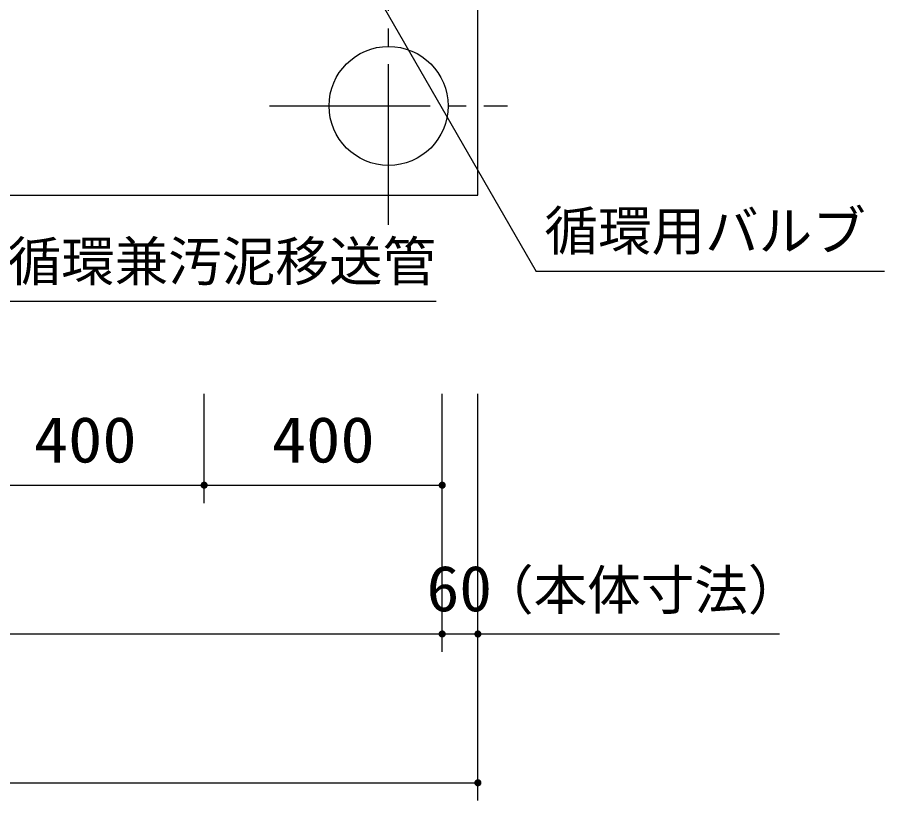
# Model space of a CAD drawing. Units: millimetres, scale not verified. Extents: x -8910 to 8910, y -6308 to 6308.
# Drawn here: x -4386 to -2929, y -1128 to 188 of the extents above; entities that cross this region are included whole.
import ezdxf
from ezdxf.enums import TextEntityAlignment as Align

# ---------------------------------------------------------------- set-up
doc = ezdxf.new("R2010")
doc.units = ezdxf.units.MM
doc.header["$LTSCALE"] = 30
doc.linetypes.add('CHAIN2', pattern=[12, 9, -1, 1, -1])
for name, color, linetype, lineweight in [('0-3_空気管', 3, 'Continuous', 25), ('0-4_機器', 2, 'Continuous', 25), ('0-5_製作', 5, 'Continuous', 25)]:
    doc.layers.add(name, color=color, linetype=linetype, lineweight=lineweight)
doc.styles.add('ＭＳ ゴシック', font='')
doc.styles.get('ＭＳ ゴシック').set_extended_font_data('MS Gothic')

msp = doc.modelspace()

# ---------------------------------------------------------------- linework, layer by layer
at = {"layer": '0-3_空気管'}
for p in [(-4045.52, 680.95), (-2929.08, -238.68)]:
    msp.add_line(p, (-3514.57, -238.68), dxfattribs=at)
msp.add_lwpolyline([(-3682.82, -289.58), (-4801.01, -289.58), (-4238.21, 685.2)], dxfattribs=at)
at = {"layer": '0-4_機器'}
for p, q in [((-3612.55, -110.76), (-3612.55, 1729.24)), ((-5942.53, -110.76), (-3612.55, -110.76))]:
    msp.add_line(p, q, dxfattribs=at)
at = {"layer": '0-4_機器', "linetype": 'CHAIN2'}
for p, q in [((-3762.55, -160.76), (-3762.55, 239.24)), ((-3962.55, 39.24), (-3562.55, 39.24))]:
    msp.add_line(p, q, dxfattribs=at)
at = {"layer": '0-4_機器'}
msp.add_circle((-3762.55, 39.24), 100, dxfattribs=at)
at = {"layer": '0-5_製作', "color": 2}
for p, q in [((-4072.55, -627.92), (-4072.55, -444.68)), ((-3672.55, -627.92), (-3672.55, -444.68)), ((-3612.55, -877.92), (-3612.55, -444.68)), ((-4472.55, -597.92), (-4072.55, -597.92)), ((-4072.55, -597.92), (-3672.55, -597.92)), ((-3672.55, -877.92), (-3672.55, -597.92)), ((-5882.51, -847.92), (-3672.55, -847.92)), ((-3672.55, -847.92), (-3612.55, -847.92)), ((-3612.55, -847.92), (-3105.5, -847.92)), ((-3612.55, -1127.92), (-3612.55, -847.92)), ((-5942.51, -1097.92), (-3612.55, -1097.92))]:
    msp.add_line(p, q, dxfattribs=at)
at = {"layer": '0-5_製作'}
for points in [[(-4078.44, -596.79), (-4072.55, -597.92), (-4078.54, -597.54)], [(-4078.25, -596.06), (-4072.55, -597.92), (-4078.44, -596.79)], [(-4077.98, -595.36), (-4072.55, -597.92), (-4078.25, -596.06)], [(-4077.61, -594.7), (-4072.55, -597.92), (-4077.98, -595.36)], [(-4077.17, -594.09), (-4072.55, -597.92), (-4077.61, -594.7)], [(-4076.66, -593.54), (-4072.55, -597.92), (-4077.17, -594.09)], [(-4076.08, -593.06), (-4072.55, -597.92), (-4076.66, -593.54)], [(-4075.44, -592.66), (-4072.55, -597.92), (-4076.08, -593.06)], [(-4074.76, -592.34), (-4072.55, -597.92), (-4075.44, -592.66)], [(-4074.04, -592.1), (-4072.55, -597.92), (-4074.76, -592.34)], [(-4073.3, -591.96), (-4072.55, -597.92), (-4074.04, -592.1)], [(-4073.3, -591.96), (-4072.55, -591.92), (-4072.55, -597.92)], [(-4072.55, -591.92), (-4066.55, -597.92), (-4072.55, -597.92)], [(-4072.17, -591.93), (-4066.55, -597.92), (-4072.55, -591.92)], [(-4071.42, -592.02), (-4066.55, -597.92), (-4072.17, -591.93)], [(-4070.69, -592.21), (-4066.55, -597.92), (-4071.42, -592.02)], [(-4069.99, -592.49), (-4066.55, -597.92), (-4070.69, -592.21)], [(-4069.33, -592.85), (-4066.55, -597.92), (-4069.99, -592.49)], [(-4068.72, -593.29), (-4066.55, -597.92), (-4069.33, -592.85)], [(-4068.17, -593.81), (-4066.55, -597.92), (-4068.72, -593.29)], [(-4067.69, -594.39), (-4066.55, -597.92), (-4068.17, -593.81)], [(-4067.29, -595.02), (-4066.55, -597.92), (-4067.69, -594.39)], [(-4066.97, -595.71), (-4066.55, -597.92), (-4067.29, -595.02)], [(-4066.74, -596.42), (-4066.55, -597.92), (-4066.97, -595.71)], [(-4066.74, -596.42), (-4066.6, -597.16), (-4066.55, -597.92)], [(-3678.44, -596.79), (-3672.55, -597.92), (-3678.54, -597.54)], [(-3678.25, -596.06), (-3672.55, -597.92), (-3678.44, -596.79)], [(-3677.98, -595.36), (-3672.55, -597.92), (-3678.25, -596.06)], [(-3677.61, -594.7), (-3672.55, -597.92), (-3677.98, -595.36)], [(-3677.17, -594.09), (-3672.55, -597.92), (-3677.61, -594.7)], [(-3676.66, -593.54), (-3672.55, -597.92), (-3677.17, -594.09)], [(-3676.08, -593.06), (-3672.55, -597.92), (-3676.66, -593.54)], [(-3675.44, -592.66), (-3672.55, -597.92), (-3676.08, -593.06)], [(-3674.76, -592.34), (-3672.55, -597.92), (-3675.44, -592.66)], [(-3674.04, -592.1), (-3672.55, -597.92), (-3674.76, -592.34)], [(-3673.3, -591.96), (-3672.55, -597.92), (-3674.04, -592.1)], [(-3673.3, -591.96), (-3672.55, -591.92), (-3672.55, -597.92)], [(-3672.55, -591.92), (-3666.55, -597.92), (-3672.55, -597.92)], [(-3672.17, -591.93), (-3666.55, -597.92), (-3672.55, -591.92)], [(-3671.42, -592.02), (-3666.55, -597.92), (-3672.17, -591.93)], [(-3670.69, -592.21), (-3666.55, -597.92), (-3671.42, -592.02)], [(-3669.99, -592.49), (-3666.55, -597.92), (-3670.69, -592.21)], [(-3669.33, -592.85), (-3666.55, -597.92), (-3669.99, -592.49)], [(-3668.72, -593.29), (-3666.55, -597.92), (-3669.33, -592.85)], [(-3668.17, -593.81), (-3666.55, -597.92), (-3668.72, -593.29)], [(-3667.69, -594.39), (-3666.55, -597.92), (-3668.17, -593.81)], [(-3667.29, -595.02), (-3666.55, -597.92), (-3667.69, -594.39)], [(-3666.97, -595.71), (-3666.55, -597.92), (-3667.29, -595.02)], [(-3666.74, -596.42), (-3666.55, -597.92), (-3666.97, -595.71)], [(-3666.74, -596.42), (-3666.6, -597.16), (-3666.55, -597.92)], [(-4078.54, -597.54), (-4072.55, -597.92), (-4078.55, -597.92)], [(-4078.55, -597.92), (-4078.36, -599.41), (-4078.5, -598.67)], [(-4078.55, -597.92), (-4078.13, -600.12), (-4078.36, -599.41)], [(-4072.55, -597.92), (-4078.13, -600.12), (-4078.55, -597.92)], [(-4072.55, -597.92), (-4077.81, -600.81), (-4078.13, -600.12)], [(-4072.55, -597.92), (-4077.4, -601.44), (-4077.81, -600.81)], [(-4072.55, -597.92), (-4076.92, -602.02), (-4077.4, -601.44)], [(-4072.55, -597.92), (-4076.37, -602.54), (-4076.92, -602.02)], [(-4072.55, -597.92), (-4075.76, -602.98), (-4076.37, -602.54)], [(-4072.55, -597.92), (-4075.1, -603.34), (-4075.76, -602.98)], [(-4072.55, -597.92), (-4074.4, -603.62), (-4075.1, -603.34)], [(-4072.55, -597.92), (-4073.67, -603.81), (-4074.4, -603.62)], [(-4072.55, -597.92), (-4072.93, -603.9), (-4073.67, -603.81)], [(-4072.55, -597.92), (-4072.55, -603.92), (-4072.93, -603.9)], [(-4072.55, -597.92), (-4071.8, -603.87), (-4072.55, -603.92)], [(-4072.55, -597.92), (-4071.06, -603.73), (-4071.8, -603.87)], [(-4066.55, -597.92), (-4071.06, -603.73), (-4072.55, -597.92)], [(-4066.55, -597.92), (-4070.34, -603.49), (-4071.06, -603.73)], [(-4066.55, -597.92), (-4069.66, -603.17), (-4070.34, -603.49)], [(-4066.55, -597.92), (-4069.02, -602.77), (-4069.66, -603.17)], [(-4066.55, -597.92), (-4068.44, -602.29), (-4069.02, -602.77)], [(-4066.55, -597.92), (-4067.93, -601.74), (-4068.44, -602.29)], [(-4066.55, -597.92), (-4067.48, -601.13), (-4067.93, -601.74)], [(-4066.55, -597.92), (-4067.12, -600.47), (-4067.48, -601.13)], [(-4066.55, -597.92), (-4066.84, -599.77), (-4067.12, -600.47)], [(-4066.55, -597.92), (-4066.65, -599.04), (-4066.84, -599.77)], [(-4066.55, -597.92), (-4066.56, -598.29), (-4066.65, -599.04)], [(-3678.54, -597.54), (-3672.55, -597.92), (-3678.55, -597.92)], [(-3678.55, -597.92), (-3678.36, -599.41), (-3678.5, -598.67)], [(-3678.55, -597.92), (-3678.13, -600.12), (-3678.36, -599.41)], [(-3672.55, -597.92), (-3678.13, -600.12), (-3678.55, -597.92)], [(-3672.55, -597.92), (-3677.81, -600.81), (-3678.13, -600.12)], [(-3672.55, -597.92), (-3677.4, -601.44), (-3677.81, -600.81)], [(-3672.55, -597.92), (-3676.92, -602.02), (-3677.4, -601.44)], [(-3672.55, -597.92), (-3676.37, -602.54), (-3676.92, -602.02)], [(-3672.55, -597.92), (-3675.76, -602.98), (-3676.37, -602.54)], [(-3672.55, -597.92), (-3675.1, -603.34), (-3675.76, -602.98)], [(-3672.55, -597.92), (-3674.4, -603.62), (-3675.1, -603.34)], [(-3672.55, -597.92), (-3673.67, -603.81), (-3674.4, -603.62)], [(-3672.55, -597.92), (-3672.93, -603.9), (-3673.67, -603.81)], [(-3672.55, -597.92), (-3672.55, -603.92), (-3672.93, -603.9)], [(-3672.55, -597.92), (-3671.8, -603.87), (-3672.55, -603.92)], [(-3672.55, -597.92), (-3671.06, -603.73), (-3671.8, -603.87)], [(-3666.55, -597.92), (-3671.06, -603.73), (-3672.55, -597.92)], [(-3666.55, -597.92), (-3670.34, -603.49), (-3671.06, -603.73)], [(-3666.55, -597.92), (-3669.66, -603.17), (-3670.34, -603.49)], [(-3666.55, -597.92), (-3669.02, -602.77), (-3669.66, -603.17)], [(-3666.55, -597.92), (-3668.44, -602.29), (-3669.02, -602.77)], [(-3666.55, -597.92), (-3667.93, -601.74), (-3668.44, -602.29)], [(-3666.55, -597.92), (-3667.48, -601.13), (-3667.93, -601.74)], [(-3666.55, -597.92), (-3667.12, -600.47), (-3667.48, -601.13)], [(-3666.55, -597.92), (-3666.84, -599.77), (-3667.12, -600.47)], [(-3666.55, -597.92), (-3666.65, -599.04), (-3666.84, -599.77)], [(-3666.55, -597.92), (-3666.56, -598.29), (-3666.65, -599.04)], [(-3677.61, -844.7), (-3672.55, -847.92), (-3677.98, -845.36)], [(-3677.17, -844.09), (-3672.55, -847.92), (-3677.61, -844.7)], [(-3676.66, -843.54), (-3672.55, -847.92), (-3677.17, -844.09)], [(-3676.08, -843.06), (-3672.55, -847.92), (-3676.66, -843.54)], [(-3675.44, -842.66), (-3672.55, -847.92), (-3676.08, -843.06)], [(-3674.76, -842.34), (-3672.55, -847.92), (-3675.44, -842.66)], [(-3674.04, -842.1), (-3672.55, -847.92), (-3674.76, -842.34)], [(-3673.3, -841.96), (-3672.55, -847.92), (-3674.04, -842.1)], [(-3673.3, -841.96), (-3672.55, -841.92), (-3672.55, -847.92)], [(-3672.55, -841.92), (-3666.55, -847.92), (-3672.55, -847.92)], [(-3672.17, -841.93), (-3666.55, -847.92), (-3672.55, -841.92)], [(-3671.42, -842.02), (-3666.55, -847.92), (-3672.17, -841.93)], [(-3670.69, -842.21), (-3666.55, -847.92), (-3671.42, -842.02)], [(-3669.99, -842.49), (-3666.55, -847.92), (-3670.69, -842.21)], [(-3669.33, -842.85), (-3666.55, -847.92), (-3669.99, -842.49)], [(-3668.72, -843.29), (-3666.55, -847.92), (-3669.33, -842.85)], [(-3668.17, -843.81), (-3666.55, -847.92), (-3668.72, -843.29)], [(-3667.69, -844.39), (-3666.55, -847.92), (-3668.17, -843.81)], [(-3667.29, -845.02), (-3666.55, -847.92), (-3667.69, -844.39)], [(-3666.97, -845.71), (-3666.55, -847.92), (-3667.29, -845.02)], [(-3617.61, -844.7), (-3612.55, -847.92), (-3617.98, -845.36)], [(-3617.17, -844.09), (-3612.55, -847.92), (-3617.61, -844.7)], [(-3616.66, -843.54), (-3612.55, -847.92), (-3617.17, -844.09)], [(-3616.08, -843.06), (-3612.55, -847.92), (-3616.66, -843.54)], [(-3615.44, -842.66), (-3612.55, -847.92), (-3616.08, -843.06)], [(-3614.76, -842.34), (-3612.55, -847.92), (-3615.44, -842.66)], [(-3614.04, -842.1), (-3612.55, -847.92), (-3614.76, -842.34)], [(-3613.3, -841.96), (-3612.55, -847.92), (-3614.04, -842.1)], [(-3613.3, -841.96), (-3612.55, -841.92), (-3612.55, -847.92)], [(-3612.55, -841.92), (-3606.55, -847.92), (-3612.55, -847.92)], [(-3612.17, -841.93), (-3606.55, -847.92), (-3612.55, -841.92)], [(-3611.42, -842.02), (-3606.55, -847.92), (-3612.17, -841.93)], [(-3610.69, -842.21), (-3606.55, -847.92), (-3611.42, -842.02)], [(-3609.99, -842.49), (-3606.55, -847.92), (-3610.69, -842.21)], [(-3609.33, -842.85), (-3606.55, -847.92), (-3609.99, -842.49)], [(-3608.72, -843.29), (-3606.55, -847.92), (-3609.33, -842.85)], [(-3608.17, -843.81), (-3606.55, -847.92), (-3608.72, -843.29)], [(-3607.69, -844.39), (-3606.55, -847.92), (-3608.17, -843.81)], [(-3607.29, -845.02), (-3606.55, -847.92), (-3607.69, -844.39)], [(-3606.97, -845.71), (-3606.55, -847.92), (-3607.29, -845.02)], [(-3678.54, -847.54), (-3672.55, -847.92), (-3678.55, -847.92)], [(-3678.55, -847.92), (-3678.13, -850.12), (-3678.5, -848.67)], [(-3678.55, -847.92), (-3677.81, -850.81), (-3678.13, -850.12)], [(-3672.55, -847.92), (-3677.81, -850.81), (-3678.55, -847.92)], [(-3678.44, -846.79), (-3672.55, -847.92), (-3678.54, -847.54)], [(-3678.5, -848.67), (-3678.13, -850.12), (-3678.36, -849.41)], [(-3678.25, -846.06), (-3672.55, -847.92), (-3678.44, -846.79)], [(-3677.98, -845.36), (-3672.55, -847.92), (-3678.25, -846.06)], [(-3672.55, -847.92), (-3677.4, -851.44), (-3677.81, -850.81)], [(-3672.55, -847.92), (-3676.92, -852.02), (-3677.4, -851.44)], [(-3672.55, -847.92), (-3676.37, -852.54), (-3676.92, -852.02)], [(-3672.55, -847.92), (-3675.76, -852.98), (-3676.37, -852.54)], [(-3672.55, -847.92), (-3675.1, -853.34), (-3675.76, -852.98)], [(-3672.55, -847.92), (-3674.4, -853.62), (-3675.1, -853.34)], [(-3672.55, -847.92), (-3673.67, -853.81), (-3674.4, -853.62)], [(-3672.55, -847.92), (-3672.93, -853.9), (-3673.67, -853.81)], [(-3672.55, -847.92), (-3672.55, -853.92), (-3672.93, -853.9)], [(-3672.55, -847.92), (-3671.8, -853.87), (-3672.55, -853.92)], [(-3672.55, -847.92), (-3671.06, -853.73), (-3671.8, -853.87)], [(-3666.55, -847.92), (-3671.06, -853.73), (-3672.55, -847.92)], [(-3666.55, -847.92), (-3670.34, -853.49), (-3671.06, -853.73)], [(-3666.55, -847.92), (-3669.66, -853.17), (-3670.34, -853.49)], [(-3666.55, -847.92), (-3669.02, -852.77), (-3669.66, -853.17)], [(-3666.55, -847.92), (-3668.44, -852.29), (-3669.02, -852.77)], [(-3666.55, -847.92), (-3667.93, -851.74), (-3668.44, -852.29)], [(-3666.55, -847.92), (-3667.48, -851.13), (-3667.93, -851.74)], [(-3666.55, -847.92), (-3667.12, -850.47), (-3667.48, -851.13)], [(-3666.55, -847.92), (-3666.84, -849.77), (-3667.12, -850.47)], [(-3666.97, -845.71), (-3666.6, -847.16), (-3666.55, -847.92)], [(-3666.74, -846.42), (-3666.6, -847.16), (-3666.97, -845.71)], [(-3666.55, -847.92), (-3666.65, -849.04), (-3666.84, -849.77)], [(-3666.55, -847.92), (-3666.56, -848.29), (-3666.65, -849.04)], [(-3618.54, -847.54), (-3612.55, -847.92), (-3618.55, -847.92)], [(-3618.55, -847.92), (-3618.13, -850.12), (-3618.5, -848.67)], [(-3618.55, -847.92), (-3617.81, -850.81), (-3618.13, -850.12)], [(-3612.55, -847.92), (-3617.81, -850.81), (-3618.55, -847.92)], [(-3618.44, -846.79), (-3612.55, -847.92), (-3618.54, -847.54)], [(-3618.5, -848.67), (-3618.13, -850.12), (-3618.36, -849.41)], [(-3618.25, -846.06), (-3612.55, -847.92), (-3618.44, -846.79)], [(-3617.98, -845.36), (-3612.55, -847.92), (-3618.25, -846.06)], [(-3612.55, -847.92), (-3617.4, -851.44), (-3617.81, -850.81)], [(-3612.55, -847.92), (-3616.92, -852.02), (-3617.4, -851.44)], [(-3612.55, -847.92), (-3616.37, -852.54), (-3616.92, -852.02)], [(-3612.55, -847.92), (-3615.76, -852.98), (-3616.37, -852.54)], [(-3612.55, -847.92), (-3615.1, -853.34), (-3615.76, -852.98)], [(-3612.55, -847.92), (-3614.4, -853.62), (-3615.1, -853.34)], [(-3612.55, -847.92), (-3613.67, -853.81), (-3614.4, -853.62)], [(-3612.55, -847.92), (-3612.93, -853.9), (-3613.67, -853.81)], [(-3612.55, -847.92), (-3612.55, -853.92), (-3612.93, -853.9)], [(-3612.55, -847.92), (-3611.8, -853.87), (-3612.55, -853.92)], [(-3612.55, -847.92), (-3611.06, -853.73), (-3611.8, -853.87)], [(-3606.55, -847.92), (-3611.06, -853.73), (-3612.55, -847.92)], [(-3606.55, -847.92), (-3610.34, -853.49), (-3611.06, -853.73)], [(-3606.55, -847.92), (-3609.66, -853.17), (-3610.34, -853.49)], [(-3606.55, -847.92), (-3609.02, -852.77), (-3609.66, -853.17)], [(-3606.55, -847.92), (-3608.44, -852.29), (-3609.02, -852.77)], [(-3606.55, -847.92), (-3607.93, -851.74), (-3608.44, -852.29)], [(-3606.55, -847.92), (-3607.48, -851.13), (-3607.93, -851.74)], [(-3606.55, -847.92), (-3607.12, -850.47), (-3607.48, -851.13)], [(-3606.55, -847.92), (-3606.84, -849.77), (-3607.12, -850.47)], [(-3606.97, -845.71), (-3606.6, -847.16), (-3606.55, -847.92)], [(-3606.74, -846.42), (-3606.6, -847.16), (-3606.97, -845.71)], [(-3606.55, -847.92), (-3606.65, -849.04), (-3606.84, -849.77)], [(-3606.55, -847.92), (-3606.56, -848.29), (-3606.65, -849.04)], [(-3615.44, -1092.66), (-3612.55, -1097.92), (-3616.08, -1093.06)], [(-3614.76, -1092.34), (-3612.55, -1097.92), (-3615.44, -1092.66)], [(-3614.04, -1092.1), (-3612.55, -1097.92), (-3614.76, -1092.34)], [(-3614.04, -1092.1), (-3612.55, -1091.92), (-3612.55, -1097.92)], [(-3613.3, -1091.96), (-3612.55, -1091.92), (-3614.04, -1092.1)], [(-3612.55, -1091.92), (-3606.55, -1097.92), (-3612.55, -1097.92)], [(-3612.17, -1091.93), (-3606.55, -1097.92), (-3612.55, -1091.92)], [(-3611.42, -1092.02), (-3606.55, -1097.92), (-3612.17, -1091.93)], [(-3610.69, -1092.21), (-3606.55, -1097.92), (-3611.42, -1092.02)], [(-3609.99, -1092.49), (-3606.55, -1097.92), (-3610.69, -1092.21)], [(-3609.33, -1092.85), (-3606.55, -1097.92), (-3609.99, -1092.49)], [(-3608.72, -1093.29), (-3606.55, -1097.92), (-3609.33, -1092.85)], [(-3618.54, -1097.54), (-3612.55, -1097.92), (-3618.55, -1097.92)], [(-3618.55, -1097.92), (-3617.81, -1100.81), (-3618.5, -1098.67)], [(-3618.55, -1097.92), (-3617.4, -1101.44), (-3617.81, -1100.81)], [(-3612.55, -1097.92), (-3617.4, -1101.44), (-3618.55, -1097.92)], [(-3618.44, -1096.79), (-3612.55, -1097.92), (-3618.54, -1097.54)], [(-3618.5, -1098.67), (-3618.13, -1100.12), (-3618.36, -1099.41)], [(-3618.5, -1098.67), (-3617.81, -1100.81), (-3618.13, -1100.12)], [(-3618.25, -1096.06), (-3612.55, -1097.92), (-3618.44, -1096.79)], [(-3617.98, -1095.36), (-3612.55, -1097.92), (-3618.25, -1096.06)], [(-3617.61, -1094.7), (-3612.55, -1097.92), (-3617.98, -1095.36)], [(-3617.17, -1094.09), (-3612.55, -1097.92), (-3617.61, -1094.7)], [(-3612.55, -1097.92), (-3616.92, -1102.02), (-3617.4, -1101.44)], [(-3616.66, -1093.54), (-3612.55, -1097.92), (-3617.17, -1094.09)], [(-3612.55, -1097.92), (-3616.37, -1102.54), (-3616.92, -1102.02)], [(-3616.08, -1093.06), (-3612.55, -1097.92), (-3616.66, -1093.54)], [(-3612.55, -1097.92), (-3615.76, -1102.98), (-3616.37, -1102.54)], [(-3612.55, -1097.92), (-3615.1, -1103.34), (-3615.76, -1102.98)], [(-3612.55, -1097.92), (-3614.4, -1103.62), (-3615.1, -1103.34)], [(-3612.55, -1097.92), (-3613.67, -1103.81), (-3614.4, -1103.62)], [(-3612.55, -1097.92), (-3612.93, -1103.9), (-3613.67, -1103.81)], [(-3612.55, -1097.92), (-3612.55, -1103.92), (-3612.93, -1103.9)], [(-3612.55, -1097.92), (-3611.8, -1103.87), (-3612.55, -1103.92)], [(-3612.55, -1097.92), (-3611.06, -1103.73), (-3611.8, -1103.87)], [(-3612.55, -1097.92), (-3610.34, -1103.49), (-3611.06, -1103.73)], [(-3606.55, -1097.92), (-3610.34, -1103.49), (-3612.55, -1097.92)], [(-3606.55, -1097.92), (-3609.66, -1103.17), (-3610.34, -1103.49)], [(-3606.55, -1097.92), (-3609.02, -1102.77), (-3609.66, -1103.17)], [(-3606.55, -1097.92), (-3608.44, -1102.29), (-3609.02, -1102.77)], [(-3608.17, -1093.81), (-3606.55, -1097.92), (-3608.72, -1093.29)], [(-3606.55, -1097.92), (-3607.93, -1101.74), (-3608.44, -1102.29)], [(-3607.69, -1094.39), (-3606.55, -1097.92), (-3608.17, -1093.81)], [(-3606.55, -1097.92), (-3607.48, -1101.13), (-3607.93, -1101.74)], [(-3607.29, -1095.02), (-3606.55, -1097.92), (-3607.69, -1094.39)], [(-3606.55, -1097.92), (-3607.12, -1100.47), (-3607.48, -1101.13)], [(-3607.29, -1095.02), (-3606.6, -1097.16), (-3606.55, -1097.92)], [(-3606.97, -1095.71), (-3606.6, -1097.16), (-3607.29, -1095.02)], [(-3606.55, -1097.92), (-3606.84, -1099.77), (-3607.12, -1100.47)], [(-3606.97, -1095.71), (-3606.74, -1096.42), (-3606.6, -1097.16)], [(-3606.55, -1097.92), (-3606.65, -1099.04), (-3606.84, -1099.77)], [(-3606.55, -1097.92), (-3606.56, -1098.29), (-3606.65, -1099.04)]]:
    msp.add_solid(points, dxfattribs=at)

# ---------------------------------------------------------------- texts
at = {"layer": '0-3_空気管', "color": 4, "style": 'ＭＳ ゴシック'}
for s, p in [('循環用バルブ', (-3500.71, -223.31)), ('硝化液循環兼汚泥移送管', (-4672.82, -274.58))]:
    msp.add_text(s, height=65.98, dxfattribs=at).set_placement(p, align=Align.BOTTOM_LEFT)
at = {"layer": '0-5_製作', "color": 4, "style": 'ＭＳ ゴシック'}
for s, width, p in [('400', 1.1, (-4358.8, -582.92)), ('400', 1.1, (-3958.8, -582.92)), ('60', 1.05, (-3698.8, -832.92))]:
    msp.add_text(s, height=76.98, dxfattribs=dict(at, width=width)).set_placement(p, align=Align.BOTTOM_LEFT)
msp.add_text('（本体寸法）', height=65.98, dxfattribs=at).set_placement((-3608.92, -826.73), align=Align.BOTTOM_LEFT)

doc.saveas('drawing.dxf')
